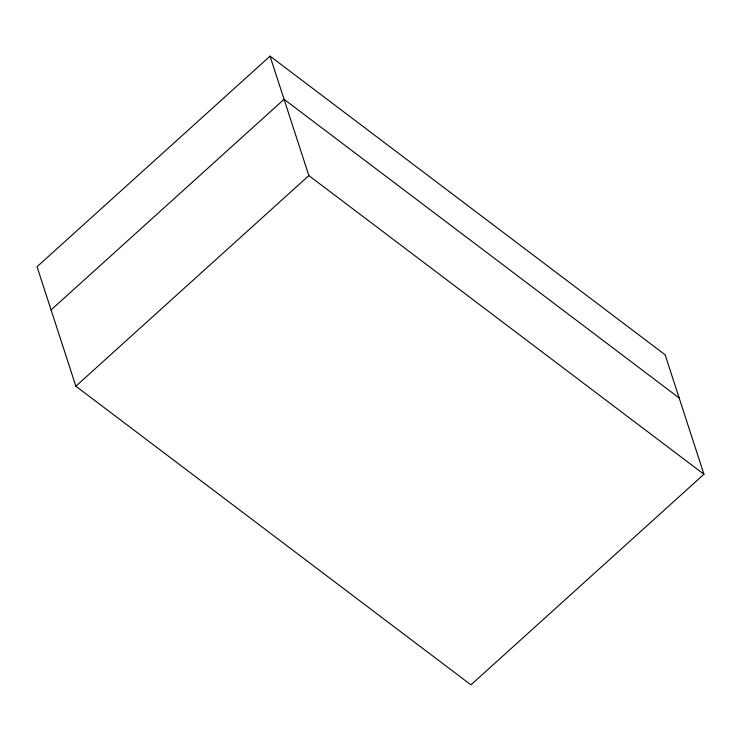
<?xml version="1.0" encoding="UTF-8"?>
<svg xmlns="http://www.w3.org/2000/svg" width="741" height="741" viewBox="0 0 741 741"><rect width="100%" height="100%" fill="white"/><g stroke="black" fill="none" stroke-linecap="round" stroke-linejoin="round"><path stroke-width="1.11" d="M270.048 56.149L37.05 266.741L75.86 386.2L470.952 684.851L703.95 474.259L665.14 354.8L270.048 56.149L308.858 175.598L703.95 474.259M51.083 309.923L284.081 99.322L679.164 397.973M75.86 386.2L308.858 175.598"/></g></svg>
